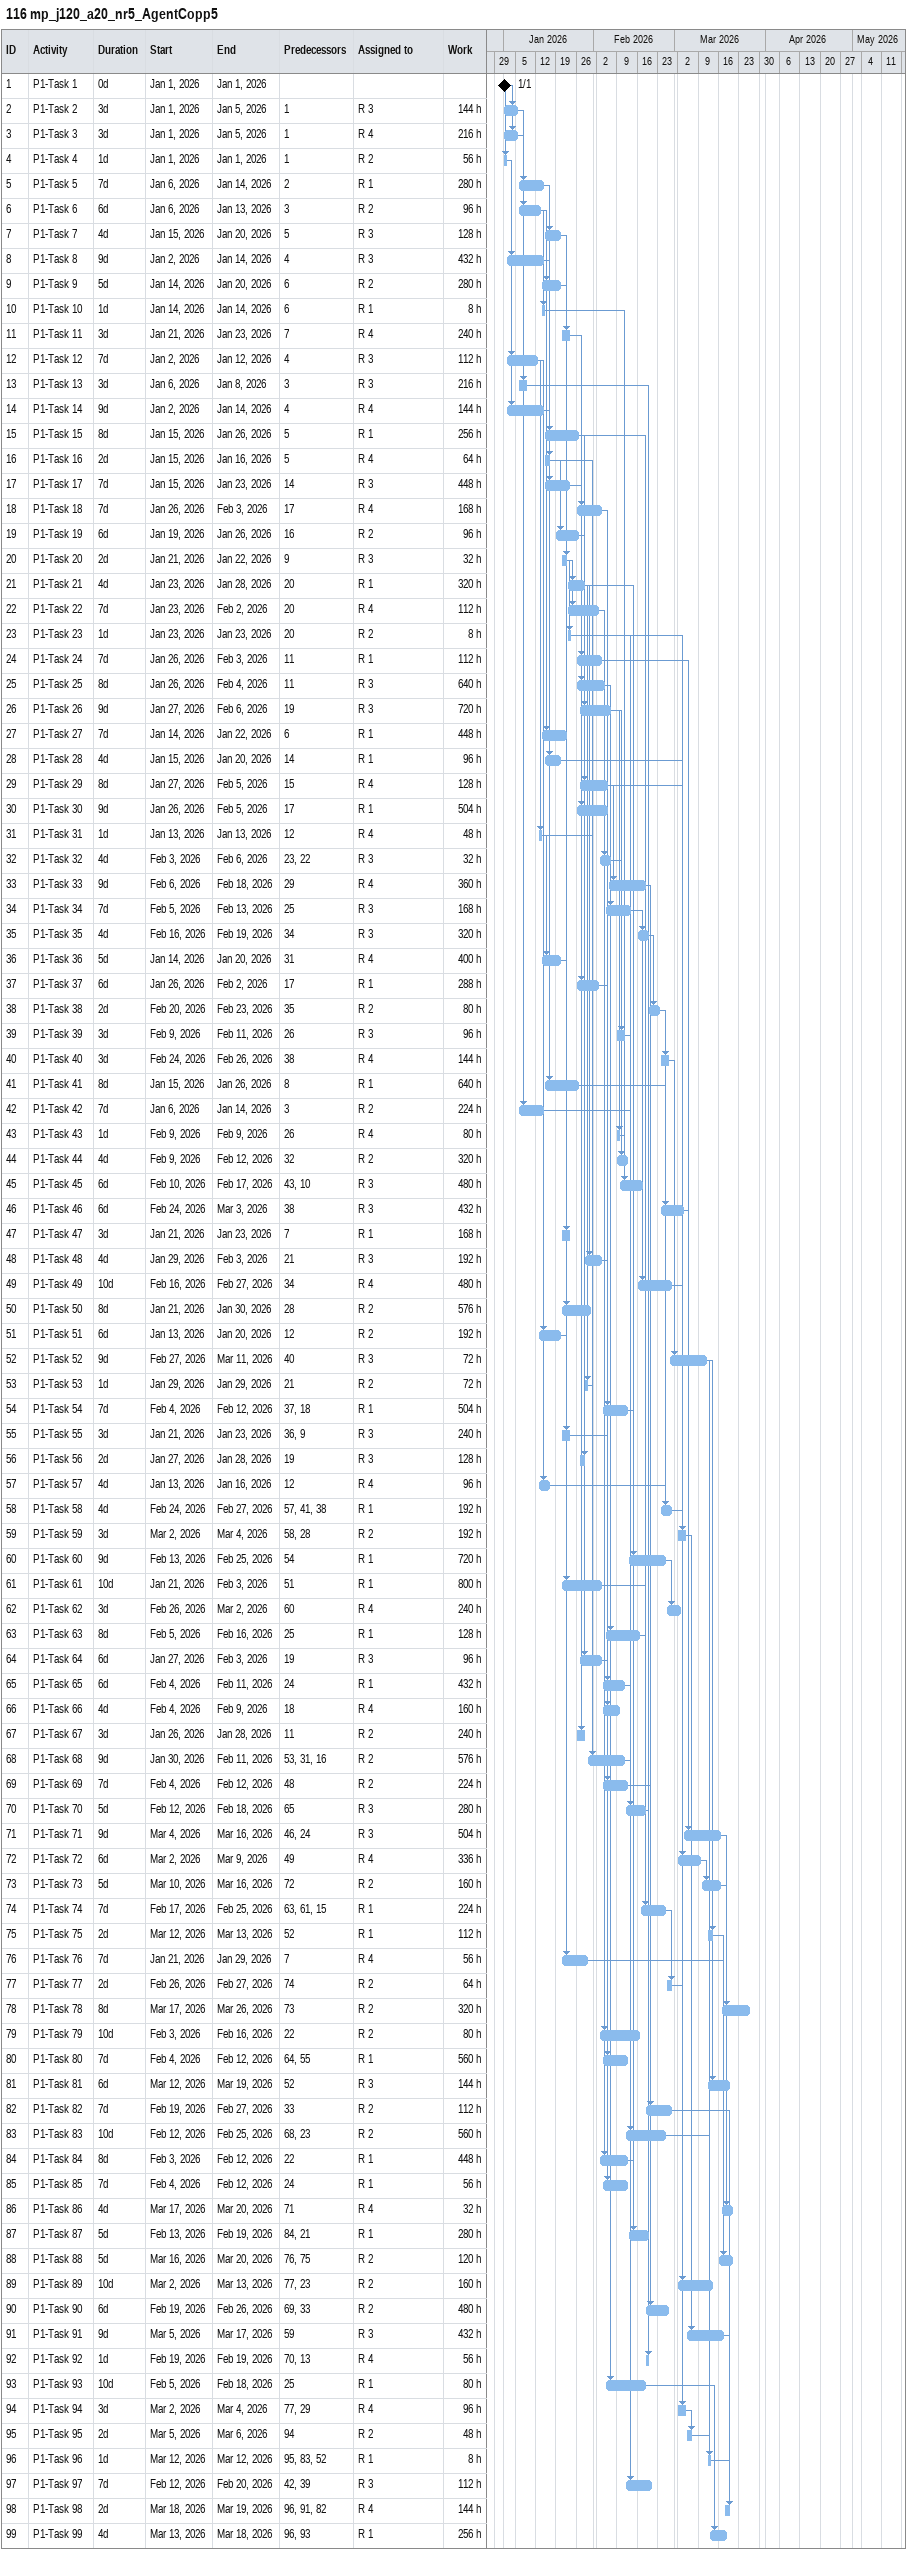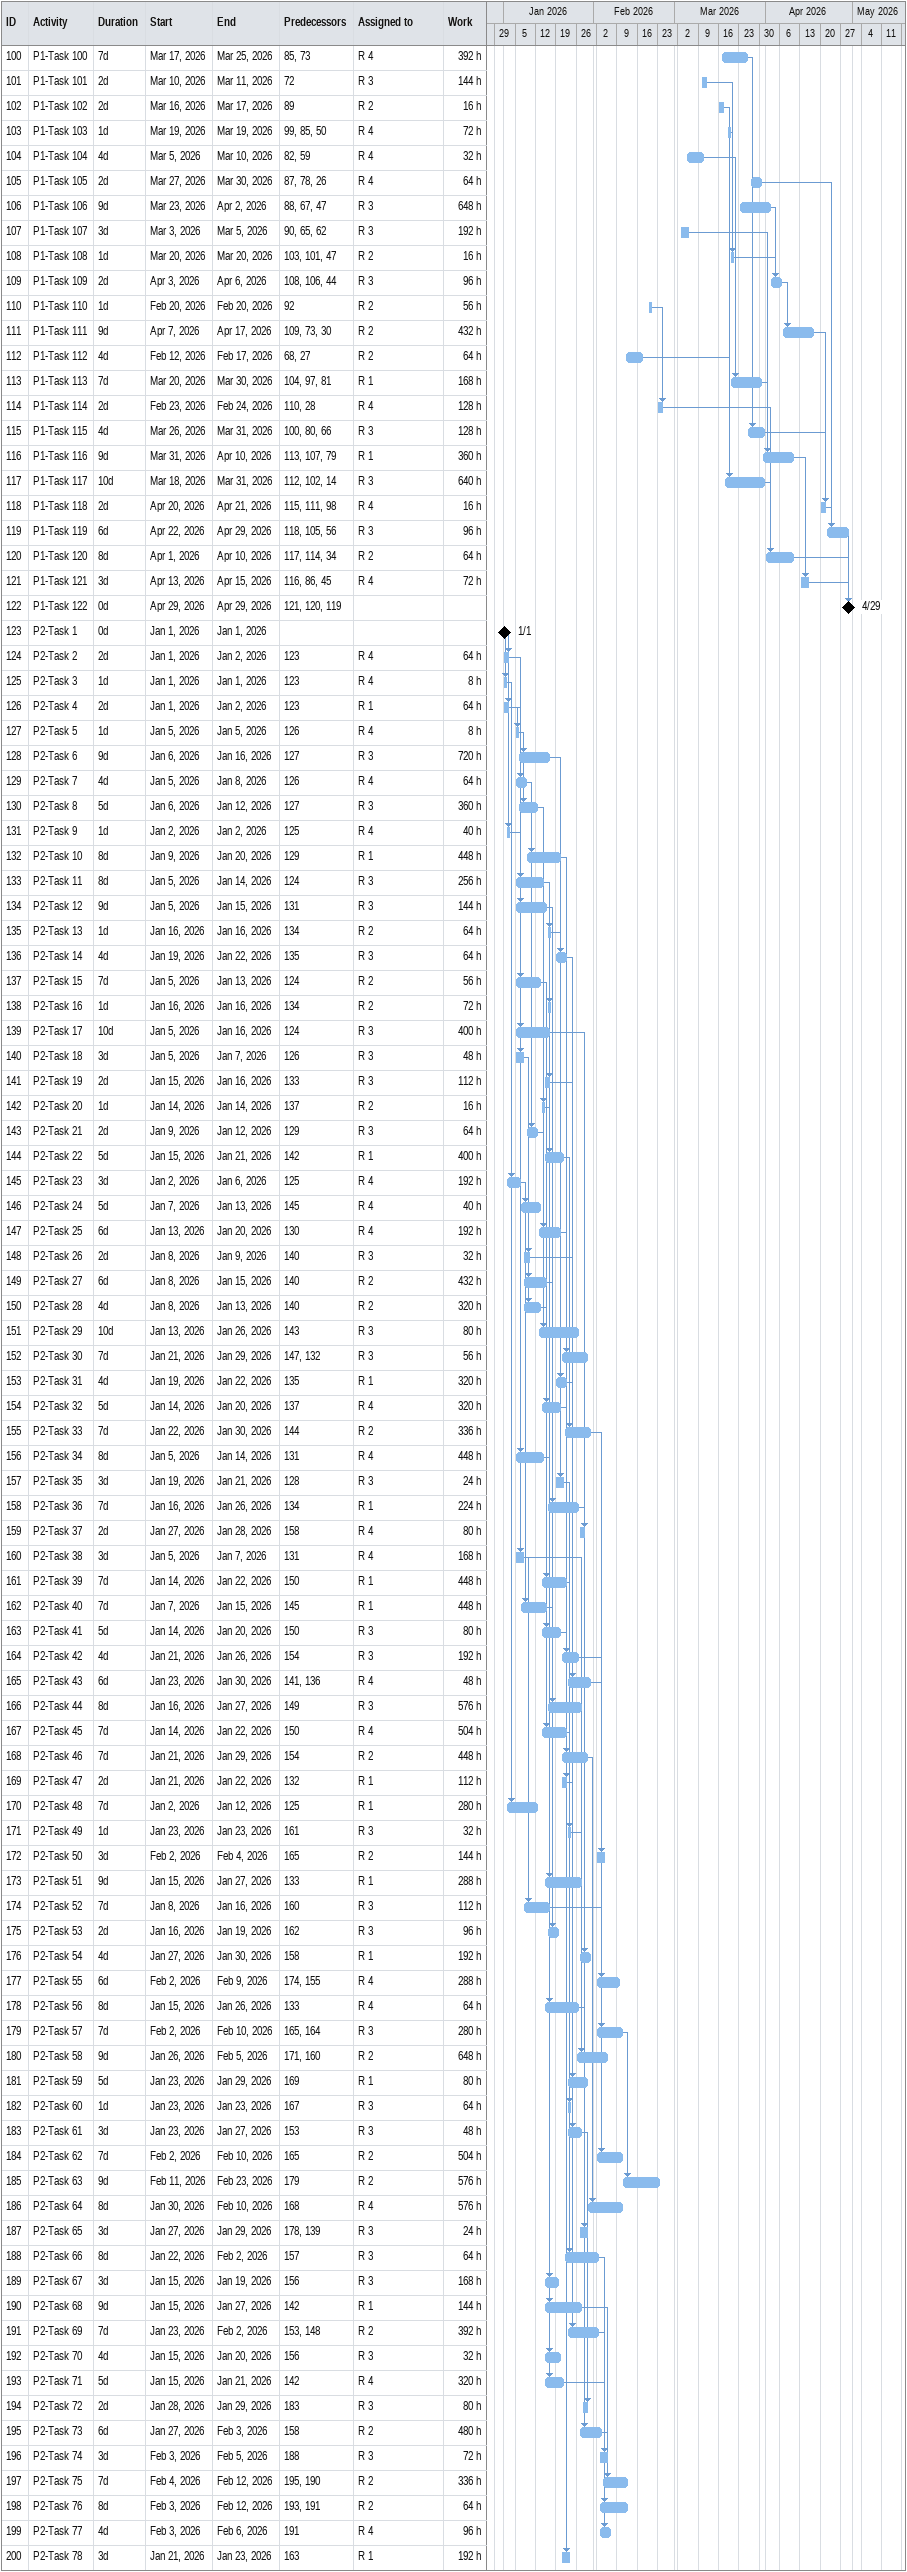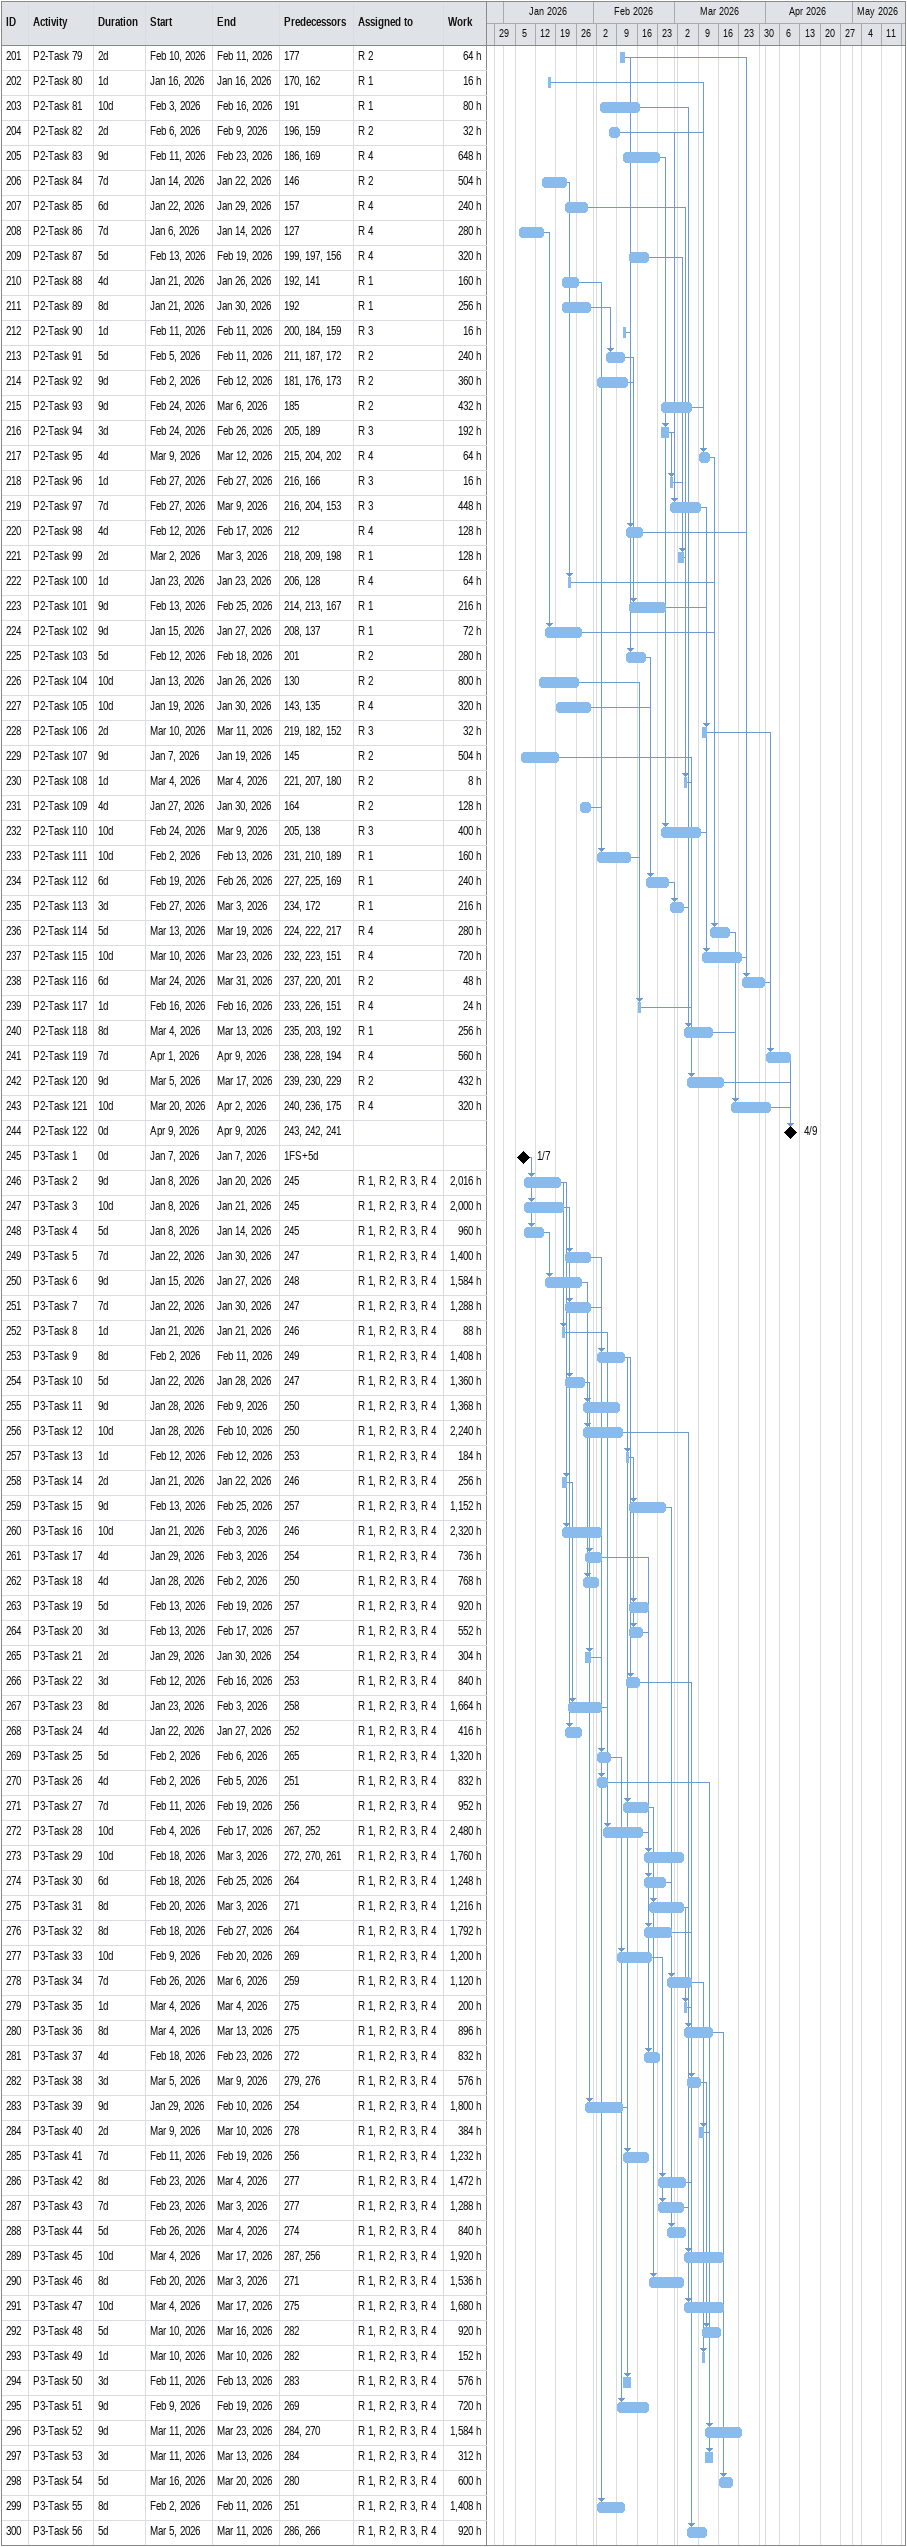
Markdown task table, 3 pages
116 mp_j120_a20_nr5_AgentCopp5

| ID | Task | Duration | Start | Finish | Predecessors | Resources | Work (h) |
|---|---|---|---|---|---|---|---|
| 1 | P1-Task 1 | 0d | 2026-01-01 | 2026-01-01 |  |  |  |
| 2 | P1-Task 2 | 3d | 2026-01-01 | 2026-01-05 | 1 | R 3 | 144 |
| 3 | P1-Task 3 | 3d | 2026-01-01 | 2026-01-05 | 1 | R 4 | 216 |
| 4 | P1-Task 4 | 1d | 2026-01-01 | 2026-01-01 | 1 | R 2 | 56 |
| 5 | P1-Task 5 | 7d | 2026-01-06 | 2026-01-14 | 2 | R 1 | 280 |
| 6 | P1-Task 6 | 6d | 2026-01-06 | 2026-01-13 | 3 | R 2 | 96 |
| 7 | P1-Task 7 | 4d | 2026-01-15 | 2026-01-20 | 5 | R 3 | 128 |
| 8 | P1-Task 8 | 9d | 2026-01-02 | 2026-01-14 | 4 | R 3 | 432 |
| 9 | P1-Task 9 | 5d | 2026-01-14 | 2026-01-20 | 6 | R 2 | 280 |
| 10 | P1-Task 10 | 1d | 2026-01-14 | 2026-01-14 | 6 | R 1 | 8 |
| 11 | P1-Task 11 | 3d | 2026-01-21 | 2026-01-23 | 7 | R 4 | 240 |
| 12 | P1-Task 12 | 7d | 2026-01-02 | 2026-01-12 | 4 | R 3 | 112 |
| 13 | P1-Task 13 | 3d | 2026-01-06 | 2026-01-08 | 3 | R 3 | 216 |
| 14 | P1-Task 14 | 9d | 2026-01-02 | 2026-01-14 | 4 | R 4 | 144 |
| 15 | P1-Task 15 | 8d | 2026-01-15 | 2026-01-26 | 5 | R 1 | 256 |
| 16 | P1-Task 16 | 2d | 2026-01-15 | 2026-01-16 | 5 | R 4 | 64 |
| 17 | P1-Task 17 | 7d | 2026-01-15 | 2026-01-23 | 14 | R 3 | 448 |
| 18 | P1-Task 18 | 7d | 2026-01-26 | 2026-02-03 | 17 | R 4 | 168 |
| 19 | P1-Task 19 | 6d | 2026-01-19 | 2026-01-26 | 16 | R 2 | 96 |
| 20 | P1-Task 20 | 2d | 2026-01-21 | 2026-01-22 | 9 | R 3 | 32 |
| 21 | P1-Task 21 | 4d | 2026-01-23 | 2026-01-28 | 20 | R 1 | 320 |
| 22 | P1-Task 22 | 7d | 2026-01-23 | 2026-02-02 | 20 | R 4 | 112 |
| 23 | P1-Task 23 | 1d | 2026-01-23 | 2026-01-23 | 20 | R 2 | 8 |
| 24 | P1-Task 24 | 7d | 2026-01-26 | 2026-02-03 | 11 | R 1 | 112 |
| 25 | P1-Task 25 | 8d | 2026-01-26 | 2026-02-04 | 11 | R 3 | 640 |
| 26 | P1-Task 26 | 9d | 2026-01-27 | 2026-02-06 | 19 | R 3 | 720 |
| 27 | P1-Task 27 | 7d | 2026-01-14 | 2026-01-22 | 6 | R 1 | 448 |
| 28 | P1-Task 28 | 4d | 2026-01-15 | 2026-01-20 | 14 | R 1 | 96 |
| 29 | P1-Task 29 | 8d | 2026-01-27 | 2026-02-05 | 15 | R 4 | 128 |
| 30 | P1-Task 30 | 9d | 2026-01-26 | 2026-02-05 | 17 | R 1 | 504 |
| 31 | P1-Task 31 | 1d | 2026-01-13 | 2026-01-13 | 12 | R 4 | 48 |
| 32 | P1-Task 32 | 4d | 2026-02-03 | 2026-02-06 | 23, 22 | R 3 | 32 |
| 33 | P1-Task 33 | 9d | 2026-02-06 | 2026-02-18 | 29 | R 4 | 360 |
| 34 | P1-Task 34 | 7d | 2026-02-05 | 2026-02-13 | 25 | R 3 | 168 |
| 35 | P1-Task 35 | 4d | 2026-02-16 | 2026-02-19 | 34 | R 3 | 320 |
| 36 | P1-Task 36 | 5d | 2026-01-14 | 2026-01-20 | 31 | R 4 | 400 |
| 37 | P1-Task 37 | 6d | 2026-01-26 | 2026-02-02 | 17 | R 1 | 288 |
| 38 | P1-Task 38 | 2d | 2026-02-20 | 2026-02-23 | 35 | R 2 | 80 |
| 39 | P1-Task 39 | 3d | 2026-02-09 | 2026-02-11 | 26 | R 3 | 96 |
| 40 | P1-Task 40 | 3d | 2026-02-24 | 2026-02-26 | 38 | R 4 | 144 |
| 41 | P1-Task 41 | 8d | 2026-01-15 | 2026-01-26 | 8 | R 1 | 640 |
| 42 | P1-Task 42 | 7d | 2026-01-06 | 2026-01-14 | 3 | R 2 | 224 |
| 43 | P1-Task 43 | 1d | 2026-02-09 | 2026-02-09 | 26 | R 4 | 80 |
| 44 | P1-Task 44 | 4d | 2026-02-09 | 2026-02-12 | 32 | R 2 | 320 |
| 45 | P1-Task 45 | 6d | 2026-02-10 | 2026-02-17 | 43, 10 | R 3 | 480 |
| 46 | P1-Task 46 | 6d | 2026-02-24 | 2026-03-03 | 38 | R 3 | 432 |
| 47 | P1-Task 47 | 3d | 2026-01-21 | 2026-01-23 | 7 | R 1 | 168 |
| 48 | P1-Task 48 | 4d | 2026-01-29 | 2026-02-03 | 21 | R 3 | 192 |
| 49 | P1-Task 49 | 10d | 2026-02-16 | 2026-02-27 | 34 | R 4 | 480 |
| 50 | P1-Task 50 | 8d | 2026-01-21 | 2026-01-30 | 28 | R 2 | 576 |
| 51 | P1-Task 51 | 6d | 2026-01-13 | 2026-01-20 | 12 | R 2 | 192 |
| 52 | P1-Task 52 | 9d | 2026-02-27 | 2026-03-11 | 40 | R 3 | 72 |
| 53 | P1-Task 53 | 1d | 2026-01-29 | 2026-01-29 | 21 | R 2 | 72 |
| 54 | P1-Task 54 | 7d | 2026-02-04 | 2026-02-12 | 37, 18 | R 1 | 504 |
| 55 | P1-Task 55 | 3d | 2026-01-21 | 2026-01-23 | 36, 9 | R 3 | 240 |
| 56 | P1-Task 56 | 2d | 2026-01-27 | 2026-01-28 | 19 | R 3 | 128 |
| 57 | P1-Task 57 | 4d | 2026-01-13 | 2026-01-16 | 12 | R 4 | 96 |
| 58 | P1-Task 58 | 4d | 2026-02-24 | 2026-02-27 | 57, 41, 38 | R 1 | 192 |
| 59 | P1-Task 59 | 3d | 2026-03-02 | 2026-03-04 | 58, 28 | R 2 | 192 |
| 60 | P1-Task 60 | 9d | 2026-02-13 | 2026-02-25 | 54 | R 1 | 720 |
| 61 | P1-Task 61 | 10d | 2026-01-21 | 2026-02-03 | 51 | R 1 | 800 |
| 62 | P1-Task 62 | 3d | 2026-02-26 | 2026-03-02 | 60 | R 4 | 240 |
| 63 | P1-Task 63 | 8d | 2026-02-05 | 2026-02-16 | 25 | R 1 | 128 |
| 64 | P1-Task 64 | 6d | 2026-01-27 | 2026-02-03 | 19 | R 3 | 96 |
| 65 | P1-Task 65 | 6d | 2026-02-04 | 2026-02-11 | 24 | R 1 | 432 |
| 66 | P1-Task 66 | 4d | 2026-02-04 | 2026-02-09 | 18 | R 4 | 160 |
| 67 | P1-Task 67 | 3d | 2026-01-26 | 2026-01-28 | 11 | R 2 | 240 |
| 68 | P1-Task 68 | 9d | 2026-01-30 | 2026-02-11 | 53, 31, 16 | R 2 | 576 |
| 69 | P1-Task 69 | 7d | 2026-02-04 | 2026-02-12 | 48 | R 2 | 224 |
| 70 | P1-Task 70 | 5d | 2026-02-12 | 2026-02-18 | 65 | R 3 | 280 |
| 71 | P1-Task 71 | 9d | 2026-03-04 | 2026-03-16 | 46, 24 | R 3 | 504 |
| 72 | P1-Task 72 | 6d | 2026-03-02 | 2026-03-09 | 49 | R 4 | 336 |
| 73 | P1-Task 73 | 5d | 2026-03-10 | 2026-03-16 | 72 | R 2 | 160 |
| 74 | P1-Task 74 | 7d | 2026-02-17 | 2026-02-25 | 63, 61, 15 | R 1 | 224 |
| 75 | P1-Task 75 | 2d | 2026-03-12 | 2026-03-13 | 52 | R 1 | 112 |
| 76 | P1-Task 76 | 7d | 2026-01-21 | 2026-01-29 | 7 | R 4 | 56 |
| 77 | P1-Task 77 | 2d | 2026-02-26 | 2026-02-27 | 74 | R 2 | 64 |
| 78 | P1-Task 78 | 8d | 2026-03-17 | 2026-03-26 | 73 | R 2 | 320 |
| 79 | P1-Task 79 | 10d | 2026-02-03 | 2026-02-16 | 22 | R 2 | 80 |
| 80 | P1-Task 80 | 7d | 2026-02-04 | 2026-02-12 | 64, 55 | R 1 | 560 |
| 81 | P1-Task 81 | 6d | 2026-03-12 | 2026-03-19 | 52 | R 3 | 144 |
| 82 | P1-Task 82 | 7d | 2026-02-19 | 2026-02-27 | 33 | R 2 | 112 |
| 83 | P1-Task 83 | 10d | 2026-02-12 | 2026-02-25 | 68, 23 | R 2 | 560 |
| 84 | P1-Task 84 | 8d | 2026-02-03 | 2026-02-12 | 22 | R 1 | 448 |
| 85 | P1-Task 85 | 7d | 2026-02-04 | 2026-02-12 | 24 | R 1 | 56 |
| 86 | P1-Task 86 | 4d | 2026-03-17 | 2026-03-20 | 71 | R 4 | 32 |
| 87 | P1-Task 87 | 5d | 2026-02-13 | 2026-02-19 | 84, 21 | R 1 | 280 |
| 88 | P1-Task 88 | 5d | 2026-03-16 | 2026-03-20 | 76, 75 | R 2 | 120 |
| 89 | P1-Task 89 | 10d | 2026-03-02 | 2026-03-13 | 77, 23 | R 2 | 160 |
| 90 | P1-Task 90 | 6d | 2026-02-19 | 2026-02-26 | 69, 33 | R 2 | 480 |
| 91 | P1-Task 91 | 9d | 2026-03-05 | 2026-03-17 | 59 | R 3 | 432 |
| 92 | P1-Task 92 | 1d | 2026-02-19 | 2026-02-19 | 70, 13 | R 4 | 56 |
| 93 | P1-Task 93 | 10d | 2026-02-05 | 2026-02-18 | 25 | R 1 | 80 |
| 94 | P1-Task 94 | 3d | 2026-03-02 | 2026-03-04 | 77, 29 | R 4 | 96 |
| 95 | P1-Task 95 | 2d | 2026-03-05 | 2026-03-06 | 94 | R 2 | 48 |
| 96 | P1-Task 96 | 1d | 2026-03-12 | 2026-03-12 | 95, 83, 52 | R 1 | 8 |
| 97 | P1-Task 97 | 7d | 2026-02-12 | 2026-02-20 | 42, 39 | R 3 | 112 |
| 98 | P1-Task 98 | 2d | 2026-03-18 | 2026-03-19 | 96, 91, 82 | R 4 | 144 |
| 99 | P1-Task 99 | 4d | 2026-03-13 | 2026-03-18 | 96, 93 | R 1 | 256 |
| 100 | P1-Task 100 | 7d | 2026-03-17 | 2026-03-25 | 85, 73 | R 4 | 392 |
| 101 | P1-Task 101 | 2d | 2026-03-10 | 2026-03-11 | 72 | R 3 | 144 |
| 102 | P1-Task 102 | 2d | 2026-03-16 | 2026-03-17 | 89 | R 2 | 16 |
| 103 | P1-Task 103 | 1d | 2026-03-19 | 2026-03-19 | 99, 85, 50 | R 4 | 72 |
| 104 | P1-Task 104 | 4d | 2026-03-05 | 2026-03-10 | 82, 59 | R 4 | 32 |
| 105 | P1-Task 105 | 2d | 2026-03-27 | 2026-03-30 | 87, 78, 26 | R 4 | 64 |
| 106 | P1-Task 106 | 9d | 2026-03-23 | 2026-04-02 | 88, 67, 47 | R 3 | 648 |
| 107 | P1-Task 107 | 3d | 2026-03-03 | 2026-03-05 | 90, 65, 62 | R 3 | 192 |
| 108 | P1-Task 108 | 1d | 2026-03-20 | 2026-03-20 | 103, 101, 47 | R 2 | 16 |
| 109 | P1-Task 109 | 2d | 2026-04-03 | 2026-04-06 | 108, 106, 44 | R 3 | 96 |
| 110 | P1-Task 110 | 1d | 2026-02-20 | 2026-02-20 | 92 | R 2 | 56 |
| 111 | P1-Task 111 | 9d | 2026-04-07 | 2026-04-17 | 109, 73, 30 | R 2 | 432 |
| 112 | P1-Task 112 | 4d | 2026-02-12 | 2026-02-17 | 68, 27 | R 2 | 64 |
| 113 | P1-Task 113 | 7d | 2026-03-20 | 2026-03-30 | 104, 97, 81 | R 1 | 168 |
| 114 | P1-Task 114 | 2d | 2026-02-23 | 2026-02-24 | 110, 28 | R 4 | 128 |
| 115 | P1-Task 115 | 4d | 2026-03-26 | 2026-03-31 | 100, 80, 66 | R 3 | 128 |
| 116 | P1-Task 116 | 9d | 2026-03-31 | 2026-04-10 | 113, 107, 79 | R 1 | 360 |
| 117 | P1-Task 117 | 10d | 2026-03-18 | 2026-03-31 | 112, 102, 14 | R 3 | 640 |
| 118 | P1-Task 118 | 2d | 2026-04-20 | 2026-04-21 | 115, 111, 98 | R 4 | 16 |
| 119 | P1-Task 119 | 6d | 2026-04-22 | 2026-04-29 | 118, 105, 56 | R 3 | 96 |
| 120 | P1-Task 120 | 8d | 2026-04-01 | 2026-04-10 | 117, 114, 34 | R 2 | 64 |
| 121 | P1-Task 121 | 3d | 2026-04-13 | 2026-04-15 | 116, 86, 45 | R 4 | 72 |
| 122 | P1-Task 122 | 0d | 2026-04-29 | 2026-04-29 | 121, 120, 119 |  |  |
| 123 | P2-Task 1 | 0d | 2026-01-01 | 2026-01-01 |  |  |  |
| 124 | P2-Task 2 | 2d | 2026-01-01 | 2026-01-02 | 123 | R 4 | 64 |
| 125 | P2-Task 3 | 1d | 2026-01-01 | 2026-01-01 | 123 | R 4 | 8 |
| 126 | P2-Task 4 | 2d | 2026-01-01 | 2026-01-02 | 123 | R 1 | 64 |
| 127 | P2-Task 5 | 1d | 2026-01-05 | 2026-01-05 | 126 | R 4 | 8 |
| 128 | P2-Task 6 | 9d | 2026-01-06 | 2026-01-16 | 127 | R 3 | 720 |
| 129 | P2-Task 7 | 4d | 2026-01-05 | 2026-01-08 | 126 | R 4 | 64 |
| 130 | P2-Task 8 | 5d | 2026-01-06 | 2026-01-12 | 127 | R 3 | 360 |
| 131 | P2-Task 9 | 1d | 2026-01-02 | 2026-01-02 | 125 | R 4 | 40 |
| 132 | P2-Task 10 | 8d | 2026-01-09 | 2026-01-20 | 129 | R 1 | 448 |
| 133 | P2-Task 11 | 8d | 2026-01-05 | 2026-01-14 | 124 | R 3 | 256 |
| 134 | P2-Task 12 | 9d | 2026-01-05 | 2026-01-15 | 131 | R 3 | 144 |
| 135 | P2-Task 13 | 1d | 2026-01-16 | 2026-01-16 | 134 | R 2 | 64 |
| 136 | P2-Task 14 | 4d | 2026-01-19 | 2026-01-22 | 135 | R 3 | 64 |
| 137 | P2-Task 15 | 7d | 2026-01-05 | 2026-01-13 | 124 | R 2 | 56 |
| 138 | P2-Task 16 | 1d | 2026-01-16 | 2026-01-16 | 134 | R 2 | 72 |
| 139 | P2-Task 17 | 10d | 2026-01-05 | 2026-01-16 | 124 | R 3 | 400 |
| 140 | P2-Task 18 | 3d | 2026-01-05 | 2026-01-07 | 126 | R 3 | 48 |
| 141 | P2-Task 19 | 2d | 2026-01-15 | 2026-01-16 | 133 | R 3 | 112 |
| 142 | P2-Task 20 | 1d | 2026-01-14 | 2026-01-14 | 137 | R 2 | 16 |
| 143 | P2-Task 21 | 2d | 2026-01-09 | 2026-01-12 | 129 | R 3 | 64 |
| 144 | P2-Task 22 | 5d | 2026-01-15 | 2026-01-21 | 142 | R 1 | 400 |
| 145 | P2-Task 23 | 3d | 2026-01-02 | 2026-01-06 | 125 | R 4 | 192 |
| 146 | P2-Task 24 | 5d | 2026-01-07 | 2026-01-13 | 145 | R 4 | 40 |
| 147 | P2-Task 25 | 6d | 2026-01-13 | 2026-01-20 | 130 | R 4 | 192 |
| 148 | P2-Task 26 | 2d | 2026-01-08 | 2026-01-09 | 140 | R 3 | 32 |
| 149 | P2-Task 27 | 6d | 2026-01-08 | 2026-01-15 | 140 | R 2 | 432 |
| 150 | P2-Task 28 | 4d | 2026-01-08 | 2026-01-13 | 140 | R 2 | 320 |
| 151 | P2-Task 29 | 10d | 2026-01-13 | 2026-01-26 | 143 | R 3 | 80 |
| 152 | P2-Task 30 | 7d | 2026-01-21 | 2026-01-29 | 147, 132 | R 3 | 56 |
| 153 | P2-Task 31 | 4d | 2026-01-19 | 2026-01-22 | 135 | R 1 | 320 |
| 154 | P2-Task 32 | 5d | 2026-01-14 | 2026-01-20 | 137 | R 4 | 320 |
| 155 | P2-Task 33 | 7d | 2026-01-22 | 2026-01-30 | 144 | R 2 | 336 |
| 156 | P2-Task 34 | 8d | 2026-01-05 | 2026-01-14 | 131 | R 4 | 448 |
| 157 | P2-Task 35 | 3d | 2026-01-19 | 2026-01-21 | 128 | R 3 | 24 |
| 158 | P2-Task 36 | 7d | 2026-01-16 | 2026-01-26 | 134 | R 1 | 224 |
| 159 | P2-Task 37 | 2d | 2026-01-27 | 2026-01-28 | 158 | R 4 | 80 |
| 160 | P2-Task 38 | 3d | 2026-01-05 | 2026-01-07 | 131 | R 4 | 168 |
| 161 | P2-Task 39 | 7d | 2026-01-14 | 2026-01-22 | 150 | R 1 | 448 |
| 162 | P2-Task 40 | 7d | 2026-01-07 | 2026-01-15 | 145 | R 1 | 448 |
| 163 | P2-Task 41 | 5d | 2026-01-14 | 2026-01-20 | 150 | R 3 | 80 |
| 164 | P2-Task 42 | 4d | 2026-01-21 | 2026-01-26 | 154 | R 3 | 192 |
| 165 | P2-Task 43 | 6d | 2026-01-23 | 2026-01-30 | 141, 136 | R 4 | 48 |
| 166 | P2-Task 44 | 8d | 2026-01-16 | 2026-01-27 | 149 | R 3 | 576 |
| 167 | P2-Task 45 | 7d | 2026-01-14 | 2026-01-22 | 150 | R 4 | 504 |
| 168 | P2-Task 46 | 7d | 2026-01-21 | 2026-01-29 | 154 | R 2 | 448 |
| 169 | P2-Task 47 | 2d | 2026-01-21 | 2026-01-22 | 132 | R 1 | 112 |
| 170 | P2-Task 48 | 7d | 2026-01-02 | 2026-01-12 | 125 | R 1 | 280 |
| 171 | P2-Task 49 | 1d | 2026-01-23 | 2026-01-23 | 161 | R 3 | 32 |
| 172 | P2-Task 50 | 3d | 2026-02-02 | 2026-02-04 | 165 | R 2 | 144 |
| 173 | P2-Task 51 | 9d | 2026-01-15 | 2026-01-27 | 133 | R 1 | 288 |
| 174 | P2-Task 52 | 7d | 2026-01-08 | 2026-01-16 | 160 | R 3 | 112 |
| 175 | P2-Task 53 | 2d | 2026-01-16 | 2026-01-19 | 162 | R 3 | 96 |
| 176 | P2-Task 54 | 4d | 2026-01-27 | 2026-01-30 | 158 | R 1 | 192 |
| 177 | P2-Task 55 | 6d | 2026-02-02 | 2026-02-09 | 174, 155 | R 4 | 288 |
| 178 | P2-Task 56 | 8d | 2026-01-15 | 2026-01-26 | 133 | R 4 | 64 |
| 179 | P2-Task 57 | 7d | 2026-02-02 | 2026-02-10 | 165, 164 | R 3 | 280 |
| 180 | P2-Task 58 | 9d | 2026-01-26 | 2026-02-05 | 171, 160 | R 2 | 648 |
| 181 | P2-Task 59 | 5d | 2026-01-23 | 2026-01-29 | 169 | R 1 | 80 |
| 182 | P2-Task 60 | 1d | 2026-01-23 | 2026-01-23 | 167 | R 3 | 64 |
| 183 | P2-Task 61 | 3d | 2026-01-23 | 2026-01-27 | 153 | R 3 | 48 |
| 184 | P2-Task 62 | 7d | 2026-02-02 | 2026-02-10 | 165 | R 2 | 504 |
| 185 | P2-Task 63 | 9d | 2026-02-11 | 2026-02-23 | 179 | R 2 | 576 |
| 186 | P2-Task 64 | 8d | 2026-01-30 | 2026-02-10 | 168 | R 4 | 576 |
| 187 | P2-Task 65 | 3d | 2026-01-27 | 2026-01-29 | 178, 139 | R 3 | 24 |
| 188 | P2-Task 66 | 8d | 2026-01-22 | 2026-02-02 | 157 | R 3 | 64 |
| 189 | P2-Task 67 | 3d | 2026-01-15 | 2026-01-19 | 156 | R 3 | 168 |
| 190 | P2-Task 68 | 9d | 2026-01-15 | 2026-01-27 | 142 | R 1 | 144 |
| 191 | P2-Task 69 | 7d | 2026-01-23 | 2026-02-02 | 153, 148 | R 2 | 392 |
| 192 | P2-Task 70 | 4d | 2026-01-15 | 2026-01-20 | 156 | R 3 | 32 |
| 193 | P2-Task 71 | 5d | 2026-01-15 | 2026-01-21 | 142 | R 4 | 320 |
| 194 | P2-Task 72 | 2d | 2026-01-28 | 2026-01-29 | 183 | R 3 | 80 |
| 195 | P2-Task 73 | 6d | 2026-01-27 | 2026-02-03 | 158 | R 2 | 480 |
| 196 | P2-Task 74 | 3d | 2026-02-03 | 2026-02-05 | 188 | R 3 | 72 |
| 197 | P2-Task 75 | 7d | 2026-02-04 | 2026-02-12 | 195, 190 | R 2 | 336 |
| 198 | P2-Task 76 | 8d | 2026-02-03 | 2026-02-12 | 193, 191 | R 2 | 64 |
| 199 | P2-Task 77 | 4d | 2026-02-03 | 2026-02-06 | 191 | R 4 | 96 |
| 200 | P2-Task 78 | 3d | 2026-01-21 | 2026-01-23 | 163 | R 1 | 192 |
| 201 | P2-Task 79 | 2d | 2026-02-10 | 2026-02-11 | 177 | R 2 | 64 |
| 202 | P2-Task 80 | 1d | 2026-01-16 | 2026-01-16 | 170, 162 | R 1 | 16 |
| 203 | P2-Task 81 | 10d | 2026-02-03 | 2026-02-16 | 191 | R 1 | 80 |
| 204 | P2-Task 82 | 2d | 2026-02-06 | 2026-02-09 | 196, 159 | R 2 | 32 |
| 205 | P2-Task 83 | 9d | 2026-02-11 | 2026-02-23 | 186, 169 | R 4 | 648 |
| 206 | P2-Task 84 | 7d | 2026-01-14 | 2026-01-22 | 146 | R 2 | 504 |
| 207 | P2-Task 85 | 6d | 2026-01-22 | 2026-01-29 | 157 | R 4 | 240 |
| 208 | P2-Task 86 | 7d | 2026-01-06 | 2026-01-14 | 127 | R 4 | 280 |
| 209 | P2-Task 87 | 5d | 2026-02-13 | 2026-02-19 | 199, 197, 156 | R 4 | 320 |
| 210 | P2-Task 88 | 4d | 2026-01-21 | 2026-01-26 | 192, 141 | R 1 | 160 |
| 211 | P2-Task 89 | 8d | 2026-01-21 | 2026-01-30 | 192 | R 1 | 256 |
| 212 | P2-Task 90 | 1d | 2026-02-11 | 2026-02-11 | 200, 184, 159 | R 3 | 16 |
| 213 | P2-Task 91 | 5d | 2026-02-05 | 2026-02-11 | 211, 187, 172 | R 2 | 240 |
| 214 | P2-Task 92 | 9d | 2026-02-02 | 2026-02-12 | 181, 176, 173 | R 2 | 360 |
| 215 | P2-Task 93 | 9d | 2026-02-24 | 2026-03-06 | 185 | R 2 | 432 |
| 216 | P2-Task 94 | 3d | 2026-02-24 | 2026-02-26 | 205, 189 | R 3 | 192 |
| 217 | P2-Task 95 | 4d | 2026-03-09 | 2026-03-12 | 215, 204, 202 | R 4 | 64 |
| 218 | P2-Task 96 | 1d | 2026-02-27 | 2026-02-27 | 216, 166 | R 3 | 16 |
| 219 | P2-Task 97 | 7d | 2026-02-27 | 2026-03-09 | 216, 204, 153 | R 3 | 448 |
| 220 | P2-Task 98 | 4d | 2026-02-12 | 2026-02-17 | 212 | R 4 | 128 |
| 221 | P2-Task 99 | 2d | 2026-03-02 | 2026-03-03 | 218, 209, 198 | R 1 | 128 |
| 222 | P2-Task 100 | 1d | 2026-01-23 | 2026-01-23 | 206, 128 | R 4 | 64 |
| 223 | P2-Task 101 | 9d | 2026-02-13 | 2026-02-25 | 214, 213, 167 | R 1 | 216 |
| 224 | P2-Task 102 | 9d | 2026-01-15 | 2026-01-27 | 208, 137 | R 1 | 72 |
| 225 | P2-Task 103 | 5d | 2026-02-12 | 2026-02-18 | 201 | R 2 | 280 |
| 226 | P2-Task 104 | 10d | 2026-01-13 | 2026-01-26 | 130 | R 2 | 800 |
| 227 | P2-Task 105 | 10d | 2026-01-19 | 2026-01-30 | 143, 135 | R 4 | 320 |
| 228 | P2-Task 106 | 2d | 2026-03-10 | 2026-03-11 | 219, 182, 152 | R 3 | 32 |
| 229 | P2-Task 107 | 9d | 2026-01-07 | 2026-01-19 | 145 | R 2 | 504 |
| 230 | P2-Task 108 | 1d | 2026-03-04 | 2026-03-04 | 221, 207, 180 | R 2 | 8 |
| 231 | P2-Task 109 | 4d | 2026-01-27 | 2026-01-30 | 164 | R 2 | 128 |
| 232 | P2-Task 110 | 10d | 2026-02-24 | 2026-03-09 | 205, 138 | R 3 | 400 |
| 233 | P2-Task 111 | 10d | 2026-02-02 | 2026-02-13 | 231, 210, 189 | R 1 | 160 |
| 234 | P2-Task 112 | 6d | 2026-02-19 | 2026-02-26 | 227, 225, 169 | R 1 | 240 |
| 235 | P2-Task 113 | 3d | 2026-02-27 | 2026-03-03 | 234, 172 | R 1 | 216 |
| 236 | P2-Task 114 | 5d | 2026-03-13 | 2026-03-19 | 224, 222, 217 | R 4 | 280 |
| 237 | P2-Task 115 | 10d | 2026-03-10 | 2026-03-23 | 232, 223, 151 | R 4 | 720 |
| 238 | P2-Task 116 | 6d | 2026-03-24 | 2026-03-31 | 237, 220, 201 | R 2 | 48 |
| 239 | P2-Task 117 | 1d | 2026-02-16 | 2026-02-16 | 233, 226, 151 | R 4 | 24 |
| 240 | P2-Task 118 | 8d | 2026-03-04 | 2026-03-13 | 235, 203, 192 | R 1 | 256 |
| 241 | P2-Task 119 | 7d | 2026-04-01 | 2026-04-09 | 238, 228, 194 | R 4 | 560 |
| 242 | P2-Task 120 | 9d | 2026-03-05 | 2026-03-17 | 239, 230, 229 | R 2 | 432 |
| 243 | P2-Task 121 | 10d | 2026-03-20 | 2026-04-02 | 240, 236, 175 | R 4 | 320 |
| 244 | P2-Task 122 | 0d | 2026-04-09 | 2026-04-09 | 243, 242, 241 |  |  |
| 245 | P3-Task 1 | 0d | 2026-01-07 | 2026-01-07 | 1FS+5d |  |  |
| 246 | P3-Task 2 | 9d | 2026-01-08 | 2026-01-20 | 245 | R 1, R 2, R 3, R 4 | 2016 |
| 247 | P3-Task 3 | 10d | 2026-01-08 | 2026-01-21 | 245 | R 1, R 2, R 3, R 4 | 2000 |
| 248 | P3-Task 4 | 5d | 2026-01-08 | 2026-01-14 | 245 | R 1, R 2, R 3, R 4 | 960 |
| 249 | P3-Task 5 | 7d | 2026-01-22 | 2026-01-30 | 247 | R 1, R 2, R 3, R 4 | 1400 |
| 250 | P3-Task 6 | 9d | 2026-01-15 | 2026-01-27 | 248 | R 1, R 2, R 3, R 4 | 1584 |
| 251 | P3-Task 7 | 7d | 2026-01-22 | 2026-01-30 | 247 | R 1, R 2, R 3, R 4 | 1288 |
| 252 | P3-Task 8 | 1d | 2026-01-21 | 2026-01-21 | 246 | R 1, R 2, R 3, R 4 | 88 |
| 253 | P3-Task 9 | 8d | 2026-02-02 | 2026-02-11 | 249 | R 1, R 2, R 3, R 4 | 1408 |
| 254 | P3-Task 10 | 5d | 2026-01-22 | 2026-01-28 | 247 | R 1, R 2, R 3, R 4 | 1360 |
| 255 | P3-Task 11 | 9d | 2026-01-28 | 2026-02-09 | 250 | R 1, R 2, R 3, R 4 | 1368 |
| 256 | P3-Task 12 | 10d | 2026-01-28 | 2026-02-10 | 250 | R 1, R 2, R 3, R 4 | 2240 |
| 257 | P3-Task 13 | 1d | 2026-02-12 | 2026-02-12 | 253 | R 1, R 2, R 3, R 4 | 184 |
| 258 | P3-Task 14 | 2d | 2026-01-21 | 2026-01-22 | 246 | R 1, R 2, R 3, R 4 | 256 |
| 259 | P3-Task 15 | 9d | 2026-02-13 | 2026-02-25 | 257 | R 1, R 2, R 3, R 4 | 1152 |
| 260 | P3-Task 16 | 10d | 2026-01-21 | 2026-02-03 | 246 | R 1, R 2, R 3, R 4 | 2320 |
| 261 | P3-Task 17 | 4d | 2026-01-29 | 2026-02-03 | 254 | R 1, R 2, R 3, R 4 | 736 |
| 262 | P3-Task 18 | 4d | 2026-01-28 | 2026-02-02 | 250 | R 1, R 2, R 3, R 4 | 768 |
| 263 | P3-Task 19 | 5d | 2026-02-13 | 2026-02-19 | 257 | R 1, R 2, R 3, R 4 | 920 |
| 264 | P3-Task 20 | 3d | 2026-02-13 | 2026-02-17 | 257 | R 1, R 2, R 3, R 4 | 552 |
| 265 | P3-Task 21 | 2d | 2026-01-29 | 2026-01-30 | 254 | R 1, R 2, R 3, R 4 | 304 |
| 266 | P3-Task 22 | 3d | 2026-02-12 | 2026-02-16 | 253 | R 1, R 2, R 3, R 4 | 840 |
| 267 | P3-Task 23 | 8d | 2026-01-23 | 2026-02-03 | 258 | R 1, R 2, R 3, R 4 | 1664 |
| 268 | P3-Task 24 | 4d | 2026-01-22 | 2026-01-27 | 252 | R 1, R 2, R 3, R 4 | 416 |
| 269 | P3-Task 25 | 5d | 2026-02-02 | 2026-02-06 | 265 | R 1, R 2, R 3, R 4 | 1320 |
| 270 | P3-Task 26 | 4d | 2026-02-02 | 2026-02-05 | 251 | R 1, R 2, R 3, R 4 | 832 |
| 271 | P3-Task 27 | 7d | 2026-02-11 | 2026-02-19 | 256 | R 1, R 2, R 3, R 4 | 952 |
| 272 | P3-Task 28 | 10d | 2026-02-04 | 2026-02-17 | 267, 252 | R 1, R 2, R 3, R 4 | 2480 |
| 273 | P3-Task 29 | 10d | 2026-02-18 | 2026-03-03 | 272, 270, 261 | R 1, R 2, R 3, R 4 | 1760 |
| 274 | P3-Task 30 | 6d | 2026-02-18 | 2026-02-25 | 264 | R 1, R 2, R 3, R 4 | 1248 |
| 275 | P3-Task 31 | 8d | 2026-02-20 | 2026-03-03 | 271 | R 1, R 2, R 3, R 4 | 1216 |
| 276 | P3-Task 32 | 8d | 2026-02-18 | 2026-02-27 | 264 | R 1, R 2, R 3, R 4 | 1792 |
| 277 | P3-Task 33 | 10d | 2026-02-09 | 2026-02-20 | 269 | R 1, R 2, R 3, R 4 | 1200 |
| 278 | P3-Task 34 | 7d | 2026-02-26 | 2026-03-06 | 259 | R 1, R 2, R 3, R 4 | 1120 |
| 279 | P3-Task 35 | 1d | 2026-03-04 | 2026-03-04 | 275 | R 1, R 2, R 3, R 4 | 200 |
| 280 | P3-Task 36 | 8d | 2026-03-04 | 2026-03-13 | 275 | R 1, R 2, R 3, R 4 | 896 |
| 281 | P3-Task 37 | 4d | 2026-02-18 | 2026-02-23 | 272 | R 1, R 2, R 3, R 4 | 832 |
| 282 | P3-Task 38 | 3d | 2026-03-05 | 2026-03-09 | 279, 276 | R 1, R 2, R 3, R 4 | 576 |
| 283 | P3-Task 39 | 9d | 2026-01-29 | 2026-02-10 | 254 | R 1, R 2, R 3, R 4 | 1800 |
| 284 | P3-Task 40 | 2d | 2026-03-09 | 2026-03-10 | 278 | R 1, R 2, R 3, R 4 | 384 |
| 285 | P3-Task 41 | 7d | 2026-02-11 | 2026-02-19 | 256 | R 1, R 2, R 3, R 4 | 1232 |
| 286 | P3-Task 42 | 8d | 2026-02-23 | 2026-03-04 | 277 | R 1, R 2, R 3, R 4 | 1472 |
| 287 | P3-Task 43 | 7d | 2026-02-23 | 2026-03-03 | 277 | R 1, R 2, R 3, R 4 | 1288 |
| 288 | P3-Task 44 | 5d | 2026-02-26 | 2026-03-04 | 274 | R 1, R 2, R 3, R 4 | 840 |
| 289 | P3-Task 45 | 10d | 2026-03-04 | 2026-03-17 | 287, 256 | R 1, R 2, R 3, R 4 | 1920 |
| 290 | P3-Task 46 | 8d | 2026-02-20 | 2026-03-03 | 271 | R 1, R 2, R 3, R 4 | 1536 |
| 291 | P3-Task 47 | 10d | 2026-03-04 | 2026-03-17 | 275 | R 1, R 2, R 3, R 4 | 1680 |
| 292 | P3-Task 48 | 5d | 2026-03-10 | 2026-03-16 | 282 | R 1, R 2, R 3, R 4 | 920 |
| 293 | P3-Task 49 | 1d | 2026-03-10 | 2026-03-10 | 282 | R 1, R 2, R 3, R 4 | 152 |
| 294 | P3-Task 50 | 3d | 2026-02-11 | 2026-02-13 | 283 | R 1, R 2, R 3, R 4 | 576 |
| 295 | P3-Task 51 | 9d | 2026-02-09 | 2026-02-19 | 269 | R 1, R 2, R 3, R 4 | 720 |
| 296 | P3-Task 52 | 9d | 2026-03-11 | 2026-03-23 | 284, 270 | R 1, R 2, R 3, R 4 | 1584 |
| 297 | P3-Task 53 | 3d | 2026-03-11 | 2026-03-13 | 284 | R 1, R 2, R 3, R 4 | 312 |
| 298 | P3-Task 54 | 5d | 2026-03-16 | 2026-03-20 | 280 | R 1, R 2, R 3, R 4 | 600 |
| 299 | P3-Task 55 | 8d | 2026-02-02 | 2026-02-11 | 251 | R 1, R 2, R 3, R 4 | 1408 |
| 300 | P3-Task 56 | 5d | 2026-03-05 | 2026-03-11 | 286, 266 | R 1, R 2, R 3, R 4 | 920 |
